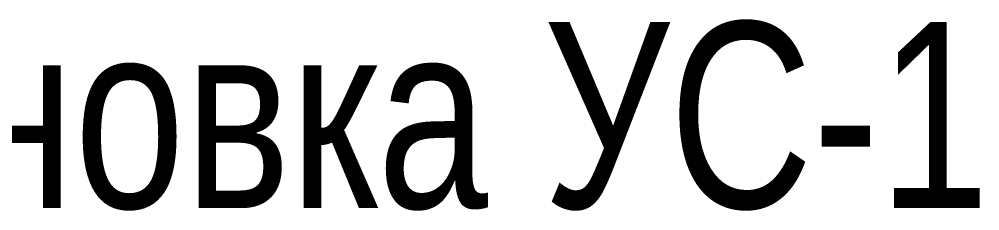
# Paper-space layout '13. УС-1' of a CAD drawing. Header units: millimetres. Extents: x 0 to 709, y -57 to 297.
# Drawn here: x 354.7 to 709.4, y -57.1 to 13.5 of the extents above; entities that cross this region are included whole.
import ezdxf
from ezdxf.enums import TextEntityAlignment as Align

# ---------------------------------------------------------------- set-up
doc = ezdxf.new("R2018")
doc.units = ezdxf.units.MM
doc.layers.add('102 Рамка', color=252, linetype='Continuous')
doc.styles.add('ISOCPEUR', font='isocpeui.ttf', dxfattribs={"height": 2.5})
doc.styles.get("Standard").update_dxf_attribs({"font": 'arial.ttf'})

# ---------------------------------------------------------------- blocks, each defined once
blk = doc.blocks.new('*U287')
at = {"color": 7, "style": 'ISOCPEUR', "oblique": 10, "width": 0.8}
blk.add_attdef('НОМЕР-ЛИСТА', text='', height=2.5, dxfattribs=at).set_placement((183.56, 25), align=Align.MIDDLE_CENTER)
at = {"color": 7, "lineweight": 30, "oblique": 10, "width": 0.8, "flags": 104}
blk.add_attdef('НАИМЕНОВАНИЕ-ЧЕРТЕЖА', text='', height=2.5, dxfattribs=at).set_placement((120, 12.5), align=Align.MIDDLE_CENTER)
at = {"layer": '102 Рамка', "color": 7, "style": 'ISOCPEUR', "width": 0.8}
blk.add_attdef('FORMATTEXT', text='', height=2.5, dxfattribs=at).set_placement((153.5, 3.75), align=Align.TOP_LEFT)

psp = doc.layouts.new('13. УС-1')

# ---------------------------------------------------------------- block references
at = {"color": 7, "lineweight": 30}
ref = psp.add_blockref('*U287', (0, 0), dxfattribs=at)
lines = psp.add_mtext('\\W0.8000;Компоновка УС-1', dxfattribs={"color": 7, "insert": (120, 12.5), "char_height": 68.5829, "attachment_point": 1})
ref.add_attrib('НАИМЕНОВАНИЕ-ЧЕРТЕЖА', '', (120, 12.5), dxfattribs={"flags": 104}).embed_mtext(lines)

doc.saveas('drawing.dxf')
